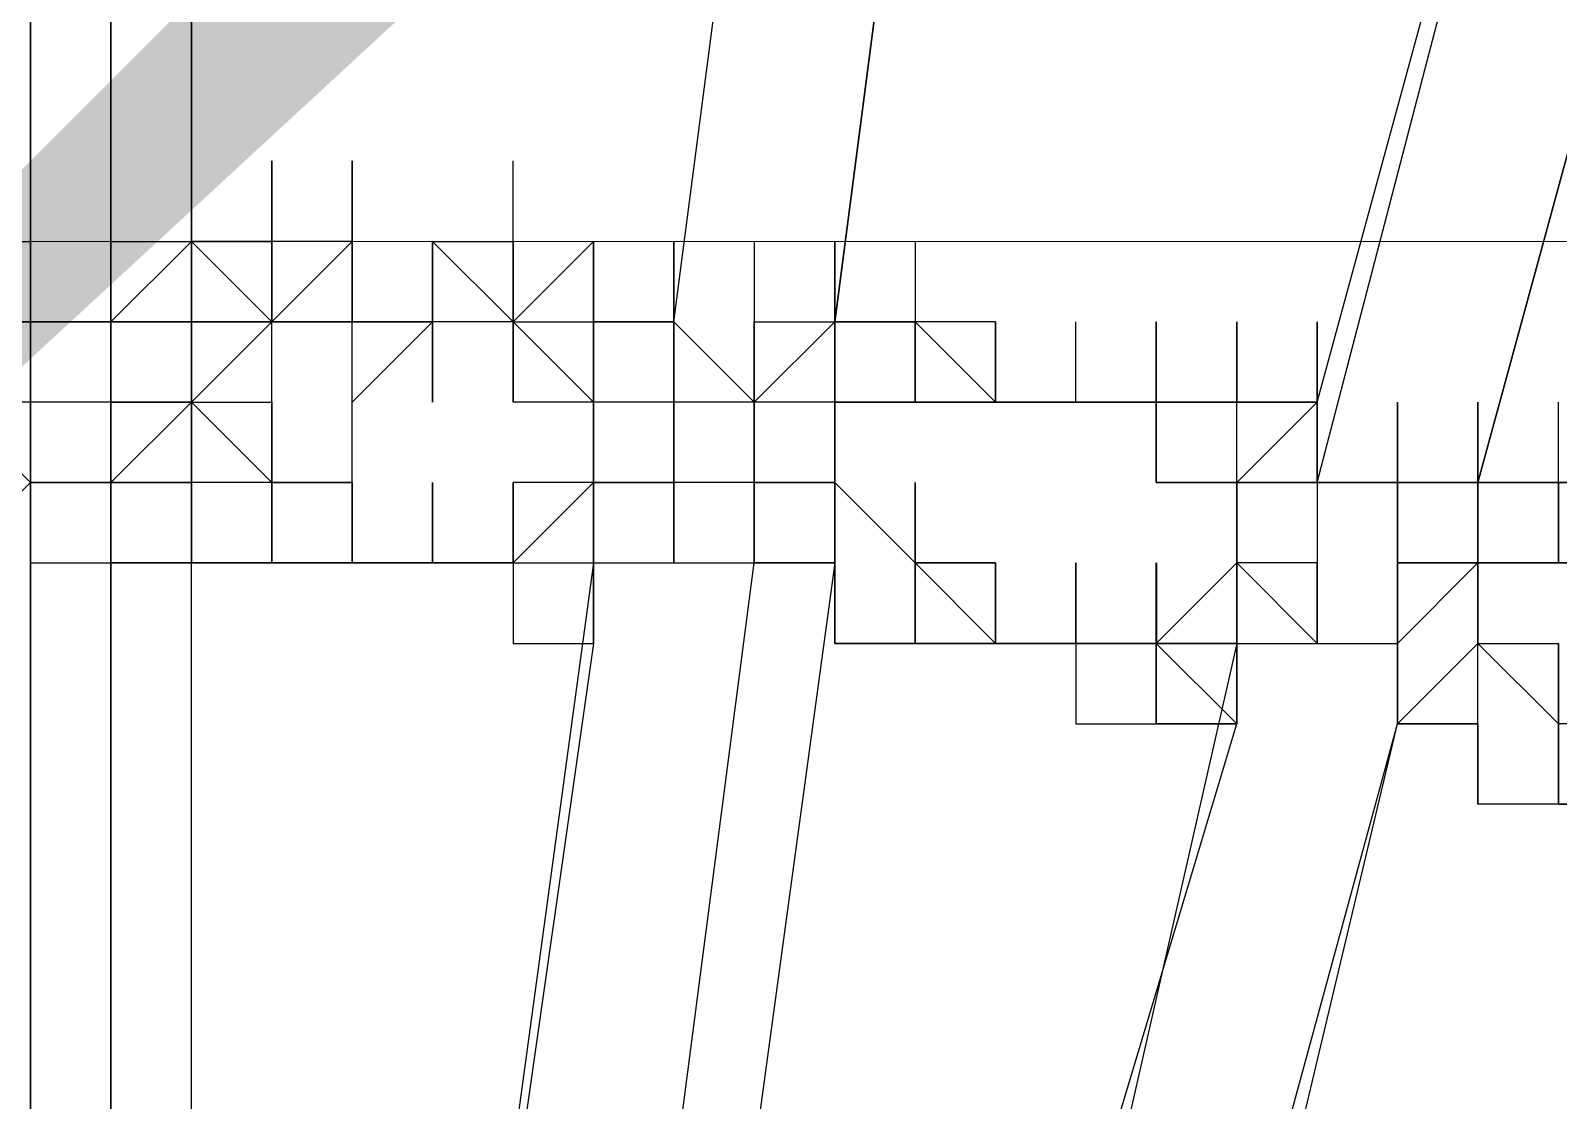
# Model space of a CAD drawing. Header units: inches. Extents: x 3324238 to 135265466, y -1036581 to 20094598.
# Drawn here: x 3353729.603 to 3353731.134, y -519021.454 to -519020.382 of the extents above; entities that cross this region are included whole.
import ezdxf

# ---------------------------------------------------------------- set-up
doc = ezdxf.new("R2010")
doc.units = ezdxf.units.IN
doc.header["$MEASUREMENT"] = 0
doc.layers.add('PDF_Geometry', color=7, linetype='Continuous')
doc.layers.add('PDF_Solid Fills', color=7, linetype='Continuous')

msp = doc.modelspace()

# ---------------------------------------------------------------- linework, layer by layer
at = {"layer": 'PDF_Geometry', "color": 32, "lineweight": 13, "true_color": 0xdd6e00}
msp.add_lwpolyline([(3353740.2386, -519026.0718, 1.00015), (3353717.3563, -519026.0718), (3353717.3563, -519077.0734)], format="xyb", dxfattribs=at)
at = {"layer": 'PDF_Geometry', "lineweight": 25}
for points in [[(3353730.2477, -519020.6735), (3353730.4894, -519018.8204), (3353730.4894, -519018.7398)], [(3353729.6837, -519018.8204), (3353729.6837, -519020.5929), (3353729.6837, -519020.6735), (3353729.6837, -519020.754), (3353729.6837, -519020.8346), (3353729.6837, -519020.754), (3353729.6837, -519020.6735), (3353729.6032, -519020.6735), (3353729.6032, -519020.5929), (3353729.6032, -519020.6735), (3353729.6032, -519020.5929), (3353729.6032, -519020.6735), (3353729.6032, -519020.5929), (3353729.6032, -519020.6735), (3353729.6032, -519020.5929), (3353729.6032, -519020.6735), (3353729.6032, -519020.5929), (3353729.6032, -519020.6735), (3353729.6032, -519020.754), (3353729.6032, -519020.8346), (3353729.6032, -519020.9152), (3353729.6032, -519020.8346), (3353729.6032, -519020.754), (3353729.6032, -519020.6735), (3353729.6032, -519020.5929), (3353729.6032, -519020.6735), (3353729.6032, -519020.5929), (3353729.6032, -519020.6735), (3353729.5226, -519020.6735)], [(3353729.6837, -519020.5123), (3353729.6837, -519020.5929), (3353729.6837, -519020.6735), (3353729.6837, -519020.5929), (3353729.6837, -519020.6735), (3353729.6837, -519020.5929), (3353729.6837, -519020.6735), (3353729.6837, -519020.5929), (3353729.6837, -519020.6735), (3353729.6837, -519020.5929), (3353729.6837, -519020.6735), (3353729.6837, -519020.5929), (3353729.6837, -519020.6735), (3353729.6837, -519020.754), (3353729.6837, -519020.6735), (3353729.6837, -519020.5929), (3353729.6837, -519020.6735), (3353729.6837, -519018.8204), (3353729.6837, -519020.6735), (3353729.6837, -519020.5929), (3353729.6837, -519020.6735), (3353729.6837, -519020.5929), (3353729.6837, -519020.6735), (3353729.6837, -519020.5929), (3353729.6837, -519020.6735), (3353729.6837, -519020.7541), (3353729.6837, -519020.6735), (3353729.6837, -519020.5929), (3353729.6837, -519020.6735), (3353729.6837, -519020.5929), (3353729.6837, -519020.6735), (3353729.6032, -519020.6735), (3353729.6032, -519020.754), (3353729.6032, -519020.6735), (3353729.6032, -519020.754), (3353729.6032, -519020.8346), (3353729.6032, -519020.9152), (3353729.6032, -519020.8346), (3353729.6032, -519020.754), (3353729.6032, -519020.6735), (3353729.6032, -519020.754), (3353729.6032, -519020.6735), (3353729.6032, -519020.754), (3353729.6032, -519020.6735), (3353729.6032, -519020.754), (3353729.6032, -519020.6735), (3353729.6032, -519020.754), (3353729.6032, -519020.6735), (3353729.6032, -519020.754), (3353729.6032, -519020.6735), (3353729.6032, -519018.8204), (3353729.6032, -519020.6735), (3353729.6032, -519020.5929), (3353729.6032, -519020.6735), (3353729.6032, -519020.5929), (3353729.6032, -519020.6735), (3353729.6032, -519020.5929), (3353729.6032, -519020.6735), (3353729.6032, -519020.5929), (3353729.6032, -519020.6735), (3353729.6032, -519018.8204)], [(3353729.6032, -519020.8346), (3353729.6032, -519020.754), (3353729.6032, -519020.8346), (3353729.6032, -519020.7541), (3353729.6032, -519020.8346), (3353729.6032, -519020.754), (3353729.6032, -519020.6735), (3353729.6837, -519020.6735), (3353729.7643, -519020.6735), (3353729.7643, -519020.754), (3353729.7643, -519020.6735), (3353729.6837, -519020.6735), (3353729.7643, -519020.5929), (3353729.7643, -519020.5123), (3353729.7643, -519020.5929), (3353729.7643, -519020.6735), (3353729.7643, -519020.754), (3353729.8449, -519020.8346), (3353729.8449, -519020.9152), (3353729.8449, -519020.8346), (3353729.9254, -519020.8346), (3353729.9254, -519020.9152), (3353729.9254, -519020.8346), (3353729.9254, -519020.9152), (3353729.9254, -519020.8346), (3353729.8449, -519020.8346), (3353729.7643, -519020.8346), (3353729.7643, -519020.754), (3353729.7643, -519020.6735), (3353729.7643, -519020.5929), (3353729.7643, -519018.8204)], [(3353729.6837, -519022.6878), (3353729.6837, -519020.9152), (3353729.6837, -519020.8346), (3353729.6837, -519020.754), (3353729.6837, -519020.8346), (3353729.6837, -519020.754), (3353729.7643, -519020.754), (3353729.6837, -519020.754), (3353729.6837, -519020.8346), (3353729.6837, -519020.754), (3353729.6837, -519020.8346), (3353729.7643, -519020.8346), (3353729.7643, -519020.9152), (3353729.7643, -519020.8346), (3353729.7643, -519020.754), (3353729.7643, -519020.6735), (3353729.7643, -519020.754), (3353729.7643, -519020.6735), (3353729.7643, -519020.754), (3353729.7643, -519020.8346), (3353729.7643, -519020.754), (3353729.8449, -519020.754), (3353729.8449, -519020.6735), (3353729.8449, -519020.5929), (3353729.8449, -519020.6735), (3353729.8449, -519020.5929), (3353729.8449, -519020.6735), (3353729.8449, -519020.5929), (3353729.8449, -519020.6735), (3353729.7643, -519020.6735), (3353729.7643, -519020.754), (3353729.7643, -519020.6735), (3353729.6837, -519020.6735), (3353729.6837, -519020.754), (3353729.6837, -519020.6735), (3353729.6837, -519020.5929), (3353729.6837, -519018.8204)], [(3353729.7643, -519018.8204), (3353729.7643, -519020.5929), (3353729.7643, -519020.6735), (3353729.7643, -519020.754), (3353729.7643, -519020.6735), (3353729.8449, -519020.6735), (3353729.9254, -519020.6735), (3353729.9254, -519020.5929), (3353729.9254, -519020.6735), (3353729.9254, -519020.5929), (3353729.9254, -519020.5123), (3353729.9254, -519020.5929), (3353729.9254, -519020.5124), (3353729.9254, -519020.5929), (3353729.8449, -519020.5929), (3353729.8449, -519020.6735), (3353729.8449, -519020.5929), (3353729.8449, -519020.6735), (3353729.8449, -519020.5929), (3353729.8449, -519020.6735), (3353729.8449, -519020.5929), (3353729.8449, -519020.6735), (3353729.8449, -519020.5929), (3353729.8449, -519020.5123), (3353729.8449, -519020.5929), (3353729.8449, -519020.6735), (3353729.9254, -519020.6735), (3353729.9254, -519020.5929), (3353729.9254, -519020.6735), (3353729.9254, -519020.5929), (3353729.8449, -519020.6735), (3353729.9254, -519020.6735), (3353729.9254, -519020.5929), (3353729.9254, -519020.6735), (3353729.9254, -519020.5929), (3353729.9254, -519020.6735), (3353729.9254, -519020.5929), (3353729.9254, -519020.6735), (3353729.9254, -519020.5929), (3353729.9254, -519020.6735), (3353730.006, -519020.6735), (3353730.006, -519020.5929), (3353730.0866, -519020.6735), (3353730.0866, -519020.5929), (3353730.0866, -519020.6735), (3353730.0866, -519020.5929), (3353730.0866, -519020.6735), (3353730.0866, -519020.5929), (3353730.0866, -519020.6735), (3353730.0866, -519020.5929), (3353730.0866, -519020.6735), (3353730.0866, -519020.5929), (3353730.0866, -519020.6735), (3353730.0866, -519020.5929), (3353730.0866, -519020.6735), (3353730.0866, -519020.5929)], [(3353730.4894, -519020.5929), (3353730.4894, -519020.6735), (3353730.4089, -519020.6735), (3353730.4894, -519020.6735), (3353730.4894, -519020.754), (3353730.4089, -519020.754), (3353730.4089, -519020.8346), (3353730.4089, -519020.754), (3353730.4089, -519020.6735), (3353730.6506, -519018.8204), (3353730.4089, -519020.6735), (3353730.4089, -519020.754), (3353730.4089, -519020.6735), (3353730.3283, -519020.754), (3353730.3283, -519020.6735), (3353730.3283, -519020.754), (3353730.2477, -519020.754), (3353730.2477, -519020.6735), (3353730.2477, -519020.5929), (3353730.2477, -519020.6735), (3353730.2477, -519020.5929), (3353730.2477, -519020.6735), (3353730.2477, -519020.5929), (3353730.2477, -519020.6735), (3353730.2477, -519020.754), (3353730.1671, -519020.754), (3353730.1671, -519020.8346), (3353730.1671, -519020.754), (3353730.1671, -519020.6735), (3353730.1671, -519020.5929), (3353730.1671, -519020.6735), (3353730.1671, -519020.5929), (3353730.0866, -519020.6735), (3353730.006, -519020.6735), (3353730.006, -519020.5929), (3353730.006, -519020.6735), (3353730.006, -519020.5929), (3353730.006, -519020.6735), (3353730.006, -519020.5929), (3353730.006, -519020.6735), (3353730.006, -519020.754), (3353730.006, -519020.6735), (3353729.9254, -519020.754), (3353729.9254, -519020.6735), (3353729.8449, -519020.6735), (3353729.8449, -519020.5929), (3353729.8449, -519020.6735), (3353729.8449, -519020.5929), (3353729.8449, -519020.6735), (3353729.8449, -519020.5929), (3353729.8449, -519020.6735), (3353729.9254, -519020.6735)], [(3353730.4089, -519020.8346), (3353730.4089, -519020.9152), (3353730.4089, -519020.9958), (3353730.4894, -519020.9958), (3353730.4894, -519020.9152), (3353730.4089, -519020.8346), (3353730.4089, -519020.9152), (3353730.4089, -519020.8346), (3353730.4089, -519020.9152), (3353730.4089, -519020.8346), (3353730.4089, -519020.9152), (3353730.4089, -519020.8346), (3353730.4089, -519020.754), (3353730.4089, -519020.6735), (3353730.4089, -519020.5929), (3353730.4089, -519020.6735), (3353730.4089, -519020.754), (3353730.4089, -519020.8346), (3353730.4089, -519020.754), (3353730.4089, -519020.8346), (3353730.4089, -519020.754), (3353730.4089, -519020.8346), (3353730.4089, -519020.754), (3353730.3283, -519020.754), (3353730.2477, -519020.754), (3353730.2477, -519020.8346), (3353730.2477, -519020.754), (3353730.2477, -519020.8346), (3353730.2477, -519020.754), (3353730.2477, -519020.6735), (3353730.4894, -519018.8204)], [(3353731.4563, -519018.9009), (3353731.4563, -519018.9815), (3353731.5369, -519018.9815), (3353731.5369, -519019.0621), (3353731.5369, -519018.9815), (3353731.5369, -519019.0621), (3353731.0534, -519020.8346), (3353731.0534, -519020.9152), (3353731.0534, -519020.9958), (3353731.0534, -519020.9152)], [(3353730.4894, -519022.8489), (3353730.9729, -519021.0763), (3353731.0534, -519021.0763), (3353730.9729, -519021.0763), (3353730.9729, -519020.9958), (3353730.9729, -519020.9152), (3353730.9729, -519020.8346), (3353730.9729, -519020.9152), (3353730.9729, -519020.9958), (3353730.9729, -519020.9152), (3353730.9729, -519020.8346), (3353730.9729, -519020.754), (3353730.9729, -519020.8346), (3353730.8923, -519020.8346), (3353730.8923, -519020.754), (3353730.8923, -519020.6735), (3353730.8923, -519020.754), (3353730.8117, -519020.8346), (3353730.8117, -519020.9152), (3353730.8117, -519020.8346), (3353730.8117, -519020.754), (3353730.7311, -519020.754), (3353730.8117, -519020.754), (3353730.8117, -519020.6735), (3353730.8117, -519020.754), (3353730.8923, -519020.754), (3353731.3757, -519018.9815)], [(3353731.0534, -519020.9958), (3353731.0534, -519020.9152), (3353730.9729, -519020.9152), (3353730.9729, -519020.8346), (3353730.9729, -519020.9152), (3353730.9729, -519020.8346), (3353730.8923, -519020.8346), (3353731.3757, -519018.9815), (3353731.4563, -519018.9815)], [(3353731.0534, -519020.8346), (3353731.5369, -519019.0621)], [(3353729.8449, -519020.8346), (3353729.8449, -519020.9152), (3353729.7643, -519020.9152), (3353729.7643, -519020.8346), (3353729.7643, -519020.9152), (3353729.7643, -519020.8346), (3353729.7643, -519020.754), (3353729.7643, -519020.6735), (3353729.7643, -519020.5929), (3353729.7643, -519020.5123), (3353729.7643, -519020.5929), (3353729.7643, -519020.5123), (3353729.7643, -519020.5929), (3353729.6837, -519020.6735), (3353729.6837, -519020.754), (3353729.6837, -519020.8346), (3353729.6837, -519020.754)], [(3353730.006, -519020.754), (3353730.006, -519020.6735), (3353729.9254, -519020.6735), (3353729.9254, -519020.5929), (3353729.9254, -519020.6735), (3353729.9254, -519020.5929), (3353729.9254, -519020.6735), (3353729.9254, -519020.5929), (3353729.9254, -519020.6735), (3353729.8449, -519020.6735), (3353729.8449, -519020.5929), (3353729.8449, -519020.5123), (3353729.8449, -519020.5929), (3353729.7643, -519020.5929), (3353729.8449, -519020.5929), (3353729.8449, -519020.6735), (3353729.7643, -519020.6735)], [(3353729.7643, -519020.754), (3353729.7643, -519020.6735), (3353729.7643, -519020.5929), (3353729.7643, -519020.5123)], [(3353729.8449, -519020.754), (3353729.8449, -519020.8346), (3353729.8449, -519020.9152), (3353729.8449, -519020.8346), (3353729.8449, -519020.754), (3353729.8449, -519020.8346), (3353729.8449, -519020.754), (3353729.8449, -519020.6735), (3353729.7643, -519020.754), (3353729.7643, -519020.6735), (3353729.7643, -519020.5929), (3353729.7643, -519020.5123), (3353729.7643, -519020.5929), (3353729.8449, -519020.6735), (3353729.8449, -519020.5929), (3353729.8449, -519020.6735), (3353729.8449, -519020.5929)], [(3353729.7643, -519020.5929), (3353729.7643, -519020.6735), (3353729.7643, -519020.5929), (3353729.7643, -519020.5123)], [(3353729.7643, -519020.5929), (3353729.7643, -519020.5124)], [(3353729.8449, -519020.5123), (3353729.8449, -519020.5929), (3353729.8449, -519020.5123), (3353729.8449, -519020.5929), (3353729.8449, -519020.6735), (3353729.8449, -519020.5929), (3353729.8449, -519020.6735), (3353729.8449, -519020.5929), (3353729.8449, -519020.5123), (3353729.8449, -519020.5929), (3353729.8449, -519020.6735), (3353729.8449, -519020.5929), (3353729.8449, -519020.6735), (3353729.8449, -519020.5929), (3353729.8449, -519020.6735), (3353729.8449, -519020.5929), (3353729.8449, -519020.6735), (3353729.8449, -519020.5929), (3353729.8449, -519020.6735), (3353729.8449, -519020.5929), (3353729.8449, -519020.6735), (3353729.9254, -519020.6735), (3353730.006, -519020.6735), (3353730.006, -519020.5929), (3353730.006, -519020.6735), (3353730.006, -519020.5929), (3353730.0866, -519020.5929), (3353730.0866, -519020.5123)], [(3353729.7643, -519022.6878), (3353729.7643, -519020.9152), (3353729.7643, -519020.8346), (3353729.7643, -519020.754), (3353729.7643, -519020.6735), (3353729.7643, -519020.754), (3353729.7643, -519020.6735), (3353729.7643, -519020.754), (3353729.7643, -519020.6735), (3353729.7643, -519020.5929), (3353729.7643, -519020.6735), (3353729.7643, -519020.754), (3353729.7643, -519020.8346), (3353729.6837, -519020.8346), (3353729.6837, -519020.754), (3353729.6837, -519020.6735), (3353729.6837, -519020.5929), (3353729.6837, -519020.6735), (3353729.6837, -519020.5929), (3353729.6837, -519020.6735), (3353729.6837, -519020.5929), (3353729.6837, -519020.6735), (3353729.6837, -519020.754), (3353729.6032, -519020.754), (3353729.6032, -519020.8346), (3353729.6032, -519020.754), (3353729.6032, -519020.8346), (3353729.6032, -519020.9152), (3353729.6032, -519020.8346), (3353729.5226, -519020.754)], [(3353729.6032, -519020.9152), (3353729.6032, -519022.6878), (3353729.6032, -519020.9152), (3353729.6032, -519020.8346), (3353729.5226, -519020.9152), (3353729.5226, -519020.8346), (3353729.5226, -519020.754), (3353729.5226, -519020.6735), (3353729.5226, -519020.5929), (3353729.5226, -519020.6735), (3353729.5226, -519020.5929)], [(3353729.6837, -519020.6735), (3353729.6032, -519020.6735), (3353729.5226, -519020.6735), (3353729.5226, -519020.5929), (3353729.6032, -519020.5929)], [(3353729.7643, -519022.6878), (3353729.7643, -519020.9152), (3353729.7643, -519020.8346), (3353729.7643, -519020.9152), (3353729.7643, -519020.8346), (3353729.7643, -519020.754), (3353729.7643, -519020.6735), (3353729.7643, -519020.754), (3353729.7643, -519020.6735), (3353729.7643, -519020.754), (3353729.6837, -519020.754), (3353729.6837, -519020.8346), (3353729.6837, -519020.754), (3353729.6837, -519020.6735), (3353729.6837, -519020.5929), (3353729.7643, -519020.5929), (3353729.7643, -519020.6735), (3353729.7643, -519020.754), (3353729.6837, -519020.8346), (3353729.6032, -519020.8346), (3353729.6837, -519020.8346), (3353729.6837, -519020.754), (3353729.6837, -519020.8346), (3353729.6837, -519020.754), (3353729.6837, -519020.8346), (3353729.6837, -519020.7541)], [(3353729.6032, -519020.6735), (3353729.6032, -519020.5929)], [(3353729.6032, -519020.6735), (3353729.6032, -519020.5929)], [(3353729.6032, -519020.754), (3353729.6032, -519020.6735), (3353729.6032, -519020.5929), (3353729.6032, -519020.6735), (3353729.6837, -519020.6735), (3353729.6837, -519020.754), (3353729.6837, -519020.8346), (3353729.6837, -519020.9152), (3353729.6837, -519020.8346), (3353729.6837, -519020.754), (3353729.7643, -519020.754), (3353729.7643, -519020.8346), (3353729.7643, -519020.754), (3353729.7643, -519020.6735), (3353729.6837, -519020.6735), (3353729.6032, -519020.6735), (3353729.6032, -519020.5929), (3353729.6032, -519020.6735), (3353729.6032, -519020.754), (3353729.6032, -519020.8346), (3353729.6032, -519020.754), (3353729.6032, -519020.6735), (3353729.6032, -519020.5929)], [(3353729.6032, -519020.6735), (3353729.6032, -519020.5929)], [(3353729.6032, -519020.754), (3353729.6032, -519020.8346), (3353729.6032, -519020.754), (3353729.6032, -519020.6735), (3353729.6032, -519020.754), (3353729.6032, -519020.6735), (3353729.6032, -519020.5929), (3353729.6032, -519020.6735), (3353729.6032, -519020.7541), (3353729.6032, -519020.8346), (3353729.6032, -519020.7541)], [(3353729.6032, -519020.6735), (3353729.6032, -519020.5929)], [(3353729.6032, -519020.8346), (3353729.6032, -519020.7541), (3353729.6032, -519020.6735), (3353729.6032, -519020.5929)], [(3353729.6032, -519020.6735), (3353729.6032, -519020.5929)], [(3353729.6837, -519020.6735), (3353729.6837, -519020.5929)], [(3353729.6837, -519020.6735), (3353729.6837, -519020.5929)], [(3353729.6837, -519020.7541), (3353729.6837, -519020.6735), (3353729.6837, -519020.5929), (3353729.6837, -519020.6735)], [(3353729.6837, -519020.6735), (3353729.6837, -519020.754), (3353729.6837, -519020.6735), (3353729.6837, -519020.5929)], [(3353729.6837, -519020.8346), (3353729.6837, -519020.7541), (3353729.6837, -519020.6735), (3353729.6837, -519020.5929)], [(3353729.6837, -519020.8346), (3353729.6837, -519020.7541), (3353729.6837, -519020.6735), (3353729.6837, -519020.5929)], [(3353729.7643, -519020.6735), (3353729.7643, -519020.5929)], [(3353729.7643, -519020.6735), (3353729.7643, -519020.5929), (3353729.7643, -519020.6735), (3353729.7643, -519020.5929), (3353729.7643, -519020.6735), (3353729.7643, -519020.5929), (3353729.8449, -519020.5929)], [(3353729.8449, -519020.6735), (3353729.8449, -519020.5929)], [(3353729.8449, -519020.6735), (3353729.8449, -519020.5929)], [(3353729.8449, -519020.6735), (3353729.8449, -519020.5929)], [(3353729.8449, -519020.6735), (3353729.8449, -519020.5929)], [(3353729.8449, -519020.6735), (3353729.8449, -519020.5929)], [(3353729.8449, -519020.6735), (3353729.8449, -519020.5929)], [(3353730.1671, -519020.5929), (3353730.1671, -519020.6735), (3353730.1671, -519020.754), (3353730.1671, -519020.8346), (3353730.1671, -519020.9152), (3353729.9254, -519022.6878), (3353729.9254, -519022.6072), (3353729.9254, -519022.6878), (3353729.9254, -519022.6072), (3353729.9254, -519022.6878), (3353729.9254, -519022.7683), (3353729.9254, -519022.6878), (3353729.9254, -519022.7683), (3353729.9254, -519022.8489), (3353730.006, -519022.8489), (3353730.006, -519022.7683)], [(3353729.9254, -519020.5929), (3353729.9254, -519020.6735)], [(3353730.1671, -519020.7541), (3353730.1671, -519020.8346), (3353730.1671, -519020.754), (3353730.1671, -519020.8346), (3353730.1671, -519020.9152), (3353730.1671, -519020.8346), (3353730.1671, -519020.754), (3353730.0866, -519020.6735), (3353730.0866, -519020.754), (3353730.0866, -519020.6735), (3353730.0866, -519020.754), (3353730.0866, -519020.6735), (3353730.0866, -519020.5929), (3353730.0866, -519020.6735), (3353730.1671, -519020.754), (3353730.1671, -519020.6735), (3353730.2477, -519020.6735), (3353730.2477, -519020.5929)], [(3353730.3283, -519020.9152), (3353730.3283, -519020.8346), (3353730.3283, -519020.9152), (3353730.3283, -519020.8346), (3353730.3283, -519020.9152), (3353730.3283, -519020.8346), (3353730.3283, -519020.754), (3353730.3283, -519020.6735), (3353730.3283, -519020.754), (3353730.2477, -519020.754), (3353730.2477, -519020.8346), (3353730.2477, -519020.754), (3353730.2477, -519020.8346), (3353730.1671, -519020.8346), (3353730.2477, -519020.8346), (3353730.1671, -519020.8346), (3353730.2477, -519020.8346), (3353730.2477, -519020.754), (3353730.2477, -519020.8346), (3353730.1671, -519020.8346), (3353730.0866, -519020.8346), (3353730.0866, -519020.9152), (3353730.0866, -519020.9958), (3353730.1671, -519020.9958), (3353730.1671, -519020.9152), (3353730.1671, -519020.8346), (3353730.1671, -519020.754), (3353730.1671, -519020.8346), (3353730.1671, -519020.754), (3353730.1671, -519020.6735), (3353730.2477, -519020.6735), (3353730.2477, -519020.5929), (3353730.2477, -519020.6735)], [(3353730.0866, -519020.6735), (3353730.0866, -519020.5929)], [(3353730.0866, -519020.6735), (3353730.0866, -519020.5929)], [(3353730.1671, -519020.6735), (3353730.1671, -519020.5929)], [(3353730.1671, -519020.5929), (3353730.1671, -519020.6735), (3353730.1671, -519020.5929)], [(3353730.3283, -519020.5929), (3353730.3283, -519020.6735), (3353730.3283, -519020.754), (3353730.2477, -519020.754), (3353730.2477, -519020.6735), (3353730.1671, -519020.6735), (3353730.2477, -519020.6735), (3353730.3283, -519020.754), (3353730.3283, -519020.8346), (3353730.4089, -519020.8346), (3353730.4089, -519020.754), (3353730.4089, -519020.8346), (3353730.3283, -519020.8346), (3353730.3283, -519020.9152), (3353730.3283, -519020.8346), (3353730.3283, -519020.754), (3353730.3283, -519020.6735), (3353730.3283, -519020.754), (3353730.3283, -519020.6735), (3353730.4089, -519020.6735), (3353730.4089, -519020.754), (3353730.4089, -519020.6735), (3353730.4089, -519020.754), (3353730.4089, -519020.6735), (3353730.4089, -519020.754), (3353730.4894, -519020.754), (3353730.4894, -519020.6735)], [(3353730.2477, -519020.6735), (3353730.2477, -519020.5929)], [(3353730.2477, -519020.7541), (3353730.2477, -519020.6735), (3353730.2477, -519020.5929)], [(3353730.2477, -519020.6735), (3353730.2477, -519020.5929)], [(3353730.4089, -519020.6735), (3353730.4089, -519020.5929)], [(3353730.4089, -519020.6735), (3353730.4089, -519020.5929)], [(3353730.4089, -519020.6735), (3353730.4089, -519020.5929)], [(3353730.4089, -519020.6735), (3353730.4089, -519020.5929)], [(3353730.4089, -519020.6735), (3353730.4089, -519020.5929)], [(3353730.4089, -519020.6735), (3353730.4089, -519020.5929)], [(3353729.5226, -519020.754), (3353729.6032, -519020.8346), (3353729.6032, -519020.7541), (3353729.6032, -519020.6735), (3353729.6032, -519020.7541)], [(3353729.6032, -519020.7541), (3353729.6032, -519020.6735)], [(3353729.6032, -519020.7541), (3353729.6032, -519020.6735)], [(3353729.6837, -519020.8346), (3353729.6837, -519020.7541), (3353729.6837, -519020.6735)], [(3353729.6837, -519020.8346), (3353729.6837, -519020.7541), (3353729.6837, -519020.6735)], [(3353729.6837, -519020.8346), (3353729.6837, -519020.754), (3353729.6837, -519020.6735)], [(3353729.7643, -519020.7541), (3353729.7643, -519020.6735)], [(3353729.7643, -519020.7541), (3353729.7643, -519020.6735)], [(3353729.7643, -519020.754), (3353729.7643, -519020.6735)], [(3353729.8449, -519020.6735), (3353729.9254, -519020.6735), (3353729.8449, -519020.6735)], [(3353729.9254, -519020.6735), (3353729.8449, -519020.6735), (3353729.9254, -519020.6735)], [(3353730.2477, -519020.6735), (3353730.2477, -519020.754), (3353730.2477, -519020.6735), (3353730.1671, -519020.6735), (3353730.1671, -519020.754), (3353730.1671, -519020.8346), (3353730.1671, -519020.9152), (3353730.1671, -519020.8346), (3353730.0866, -519020.9152), (3353730.1671, -519020.9152), (3353730.1671, -519020.9958), (3353729.9254, -519022.6878)], [(3353730.006, -519020.6735), (3353729.9254, -519020.6735)], [(3353730.006, -519020.6735), (3353729.9254, -519020.6735)], [(3353730.3283, -519020.6735), (3353730.3283, -519020.754), (3353730.3283, -519020.6735), (3353730.3283, -519020.754), (3353730.3283, -519020.8346), (3353730.2477, -519020.8346), (3353730.1671, -519020.8346), (3353730.1671, -519020.754), (3353730.1671, -519020.6735), (3353730.1671, -519020.754), (3353730.1671, -519020.8346), (3353730.0866, -519020.9152), (3353730.0866, -519020.8346), (3353730.0866, -519020.9152), (3353730.0866, -519020.8346), (3353730.0866, -519020.9152), (3353730.006, -519020.9152), (3353730.0866, -519020.9152), (3353730.0866, -519020.9958)], [(3353730.006, -519020.754), (3353730.006, -519020.6735), (3353730.006, -519020.754)], [(3353730.0866, -519022.6878), (3353730.0866, -519022.7683), (3353730.0866, -519022.8489), (3353730.0866, -519022.7683), (3353730.0866, -519022.8489), (3353730.0866, -519022.7683), (3353730.0866, -519022.6878), (3353730.0866, -519022.7683), (3353730.3283, -519020.9152), (3353730.3283, -519020.8346), (3353730.3283, -519020.9152), (3353730.3283, -519020.8346), (3353730.3283, -519020.9152), (3353730.4089, -519020.9152), (3353730.4089, -519020.9958), (3353730.4089, -519020.9152), (3353730.3283, -519020.9152), (3353730.3283, -519020.8346), (3353730.3283, -519020.754), (3353730.3283, -519020.6735), (3353730.3283, -519020.754), (3353730.3283, -519020.6735), (3353730.3283, -519020.754)], [(3353730.0866, -519020.6735), (3353730.1672, -519020.6735)], [(3353730.1671, -519020.7541), (3353730.1671, -519020.6735)], [(3353730.2477, -519020.754), (3353730.2477, -519020.6735)], [(3353730.2477, -519020.754), (3353730.2477, -519020.6735)], [(3353730.2477, -519020.6735), (3353730.2477, -519020.754), (3353730.2477, -519020.6735)], [(3353730.3283, -519020.754), (3353730.3283, -519020.6735)], [(3353730.3283, -519020.7541), (3353730.3283, -519020.6735)], [(3353730.4089, -519020.9958), (3353730.4089, -519020.9152), (3353730.4089, -519020.8346), (3353730.4089, -519020.754), (3353730.4089, -519020.8346), (3353730.4089, -519020.9152), (3353730.4089, -519020.8346), (3353730.4089, -519020.754), (3353730.4089, -519020.8346), (3353730.4089, -519020.754), (3353730.4089, -519020.6735), (3353730.4089, -519020.754), (3353730.4894, -519020.754), (3353730.4894, -519020.6735), (3353730.4089, -519020.6735), (3353730.4089, -519020.754), (3353730.4894, -519020.754), (3353730.57, -519020.754), (3353730.57, -519020.6735), (3353730.57, -519020.754), (3353730.57, -519020.6735), (3353730.57, -519020.754), (3353730.4894, -519020.754), (3353730.57, -519020.754), (3353730.57, -519020.6735), (3353730.4894, -519020.6735), (3353730.4894, -519020.754), (3353730.4894, -519020.6735), (3353730.57, -519020.754), (3353730.6506, -519020.754), (3353730.7311, -519020.754), (3353730.8117, -519020.754)], [(3353730.4894, -519020.7541), (3353730.4894, -519020.6735)], [(3353730.4894, -519020.7541), (3353730.4894, -519020.6735)], [(3353730.8923, -519020.6735), (3353730.8923, -519020.754), (3353730.8923, -519020.8346), (3353730.8923, -519020.754), (3353730.8117, -519020.754), (3353730.7311, -519020.754), (3353730.7311, -519020.6735), (3353730.7311, -519020.754), (3353730.7311, -519020.8346), (3353730.7311, -519020.754), (3353730.7311, -519020.8346), (3353730.7311, -519020.754), (3353730.7311, -519020.6735), (3353730.7311, -519020.754), (3353730.7311, -519020.6735), (3353730.7311, -519020.754), (3353730.8117, -519020.754), (3353730.7311, -519020.754), (3353730.6506, -519020.754), (3353730.57, -519020.754)], [(3353730.57, -519020.7541), (3353730.57, -519020.6735)], [(3353730.57, -519020.7541), (3353730.57, -519020.6735)], [(3353730.6506, -519020.754), (3353730.6506, -519020.6735)], [(3353730.6506, -519020.754), (3353730.6506, -519020.6735)], [(3353730.6506, -519020.754), (3353730.6506, -519020.6735)], [(3353730.6506, -519020.754), (3353730.6506, -519020.6735)], [(3353730.6506, -519020.754), (3353730.6506, -519020.6735)], [(3353730.6506, -519020.754), (3353730.6506, -519020.6735)], [(3353730.7311, -519020.754), (3353730.7311, -519020.6735)], [(3353730.7311, -519020.754), (3353730.7311, -519020.6735)], [(3353730.7312, -519020.754), (3353730.7312, -519020.6735)], [(3353730.7312, -519020.7541), (3353730.7312, -519020.6735)], [(3353730.9729, -519020.7541), (3353730.9729, -519020.8346), (3353730.9729, -519020.754), (3353730.9729, -519020.8346), (3353730.9729, -519020.754), (3353730.9729, -519020.8346), (3353730.8923, -519020.8346), (3353730.8923, -519020.754), (3353730.8923, -519020.6735), (3353730.8923, -519020.754), (3353730.8923, -519020.8346), (3353730.8923, -519020.754), (3353730.8923, -519020.8346), (3353730.8923, -519020.754), (3353730.8923, -519020.8346), (3353730.8923, -519020.754), (3353730.8923, -519020.8346), (3353730.8117, -519020.8346), (3353730.8117, -519020.754), (3353730.8923, -519020.754)], [(3353730.8117, -519020.754), (3353730.8117, -519020.6735)], [(3353729.6032, -519020.8346), (3353729.6032, -519020.754)], [(3353729.6032, -519020.8346), (3353729.6032, -519020.7541)], [(3353729.6032, -519020.8346), (3353729.6032, -519020.7541)], [(3353729.6837, -519020.8346), (3353729.6837, -519020.754)], [(3353730.006, -519020.8346), (3353730.006, -519020.9152), (3353729.9254, -519020.9152), (3353729.9254, -519020.8346), (3353729.9254, -519020.9152), (3353729.9254, -519020.8346), (3353729.9254, -519020.9152), (3353729.9254, -519020.8346), (3353729.9254, -519020.9152), (3353729.9254, -519020.8346), (3353729.9254, -519020.9152), (3353729.9254, -519020.8346), (3353729.9254, -519020.9152), (3353729.8449, -519020.9152), (3353729.7643, -519020.9152), (3353729.7643, -519020.8346), (3353729.7643, -519020.9152), (3353729.7643, -519020.8346), (3353729.7643, -519020.9152), (3353729.7643, -519020.8346), (3353729.7643, -519020.9152), (3353729.8449, -519020.9152), (3353729.8449, -519020.8346), (3353729.8449, -519020.9152), (3353729.8449, -519020.8346), (3353729.8449, -519020.9152), (3353729.8449, -519020.8346), (3353729.8449, -519020.754), (3353729.8449, -519020.8346), (3353729.8449, -519020.9152), (3353729.8449, -519020.8346), (3353729.8449, -519020.9152), (3353729.7643, -519020.9152), (3353729.7643, -519020.8346), (3353729.7643, -519020.9152), (3353729.6837, -519020.9152), (3353729.6837, -519022.6878)], [(3353729.6837, -519020.8346), (3353729.6837, -519020.754)], [(3353729.7643, -519020.754), (3353729.6837, -519020.754), (3353729.7643, -519020.754)], [(3353729.6837, -519020.8346), (3353729.6837, -519020.754)], [(3353729.6837, -519020.8346), (3353729.6837, -519020.754)], [(3353729.6837, -519020.8346), (3353729.6837, -519020.754)], [(3353729.6837, -519020.754), (3353729.7643, -519020.754), (3353729.6837, -519020.754)], [(3353729.6837, -519020.8346), (3353729.6837, -519020.754)], [(3353729.6837, -519020.8346), (3353729.6837, -519020.754)], [(3353729.6837, -519020.754), (3353729.6837, -519020.8346), (3353729.6837, -519020.754)], [(3353729.6837, -519020.8346), (3353729.6837, -519020.754)], [(3353729.6837, -519020.8346), (3353729.6837, -519020.754)], [(3353729.6837, -519020.8346), (3353729.6837, -519020.754)], [(3353729.6837, -519020.7541), (3353729.7643, -519020.7541)], [(3353729.6837, -519020.8346), (3353729.6837, -519020.7541)], [(3353729.7643, -519020.8346), (3353729.7643, -519020.754)], [(3353729.8449, -519020.8346), (3353729.8449, -519020.754)], [(3353729.8449, -519020.9152), (3353729.8449, -519020.8346), (3353729.8449, -519020.7541)], [(3353729.9254, -519020.8346), (3353729.9254, -519020.754)], [(3353729.9254, -519020.9152), (3353729.9254, -519020.8346), (3353729.9254, -519020.7541)], [(3353730.1671, -519020.754), (3353730.1671, -519020.8346), (3353730.1671, -519020.754), (3353730.1671, -519020.8346), (3353730.1671, -519020.754), (3353730.0866, -519020.754)], [(3353730.1672, -519020.9152), (3353730.2477, -519020.9152), (3353730.3283, -519020.9152), (3353730.4089, -519020.9152), (3353730.4089, -519020.8346), (3353730.4089, -519020.9152), (3353730.4089, -519020.8346), (3353730.4089, -519020.7541), (3353730.4089, -519020.8346), (3353730.4089, -519020.754), (3353730.4089, -519020.8346), (3353730.4089, -519020.754), (3353730.4089, -519020.8346), (3353730.4089, -519020.9152), (3353730.4089, -519020.8346), (3353730.4089, -519020.9152), (3353730.1671, -519022.6878), (3353730.1671, -519022.7683), (3353730.1671, -519022.6878), (3353730.2477, -519022.6878), (3353730.2477, -519022.6072), (3353730.2477, -519022.6878), (3353730.3283, -519022.6878), (3353730.3283, -519022.6072)], [(3353730.1671, -519020.8346), (3353730.1671, -519020.754)], [(3353730.1671, -519020.8346), (3353730.1671, -519020.9152), (3353730.1671, -519020.8346), (3353730.1671, -519020.754)], [(3353730.1672, -519020.9152), (3353730.1672, -519020.8346), (3353730.1672, -519020.7541)], [(3353730.1672, -519020.8346), (3353730.1672, -519020.7541)], [(3353730.2477, -519020.8346), (3353730.2477, -519020.754)], [(3353730.2477, -519020.8346), (3353730.2477, -519020.7541)], [(3353730.4089, -519020.9152), (3353730.4089, -519020.8346), (3353730.4089, -519020.754)], [(3353730.4089, -519020.8346), (3353730.4089, -519020.7541)], [(3353730.4089, -519020.9152), (3353730.4089, -519020.8346), (3353730.4089, -519020.7541), (3353730.4089, -519020.8346)], [(3353730.4089, -519020.8346), (3353730.4089, -519020.7541)], [(3353730.7311, -519020.754), (3353730.7311, -519020.8346), (3353730.7311, -519020.754), (3353730.6506, -519020.754)], [(3353730.6506, -519020.754), (3353730.7311, -519020.754)], [(3353730.6506, -519020.754), (3353730.7311, -519020.754)], [(3353730.6506, -519020.754), (3353730.7311, -519020.754)], [(3353730.7311, -519021.0763), (3353730.7311, -519020.9958), (3353730.8117, -519020.9152), (3353730.8117, -519020.9958), (3353730.8117, -519020.9152), (3353730.8117, -519020.8346), (3353730.8117, -519020.9152), (3353730.8923, -519020.9958), (3353730.8923, -519020.9152), (3353730.8923, -519020.9958), (3353730.9729, -519020.9958), (3353730.9729, -519021.0763), (3353730.9729, -519020.9958), (3353730.9729, -519021.0763), (3353731.0534, -519021.0763), (3353731.0534, -519020.9958), (3353731.0534, -519020.9152), (3353731.0534, -519020.8346), (3353731.0534, -519020.9152), (3353731.0534, -519020.9958), (3353731.0534, -519020.9152), (3353731.0534, -519020.8346), (3353731.0534, -519020.7541), (3353731.0534, -519020.8346), (3353731.0534, -519020.9152), (3353731.0534, -519020.8346), (3353731.0534, -519020.9152), (3353731.134, -519020.9152), (3353731.134, -519020.8346), (3353731.134, -519020.754)], [(3353730.8923, -519020.8346), (3353730.8923, -519020.754)], [(3353730.8923, -519020.8346), (3353730.8923, -519020.754)], [(3353730.8923, -519020.7541), (3353730.8923, -519020.8346)], [(3353730.8923, -519020.8346), (3353730.8923, -519020.7541)], [(3353730.8923, -519020.8346), (3353730.8923, -519020.7541)], [(3353731.134, -519020.9152), (3353731.134, -519020.8346), (3353731.0534, -519020.8346), (3353731.0534, -519020.754), (3353731.0534, -519020.8346), (3353731.0534, -519020.754), (3353731.0534, -519020.8346), (3353731.0534, -519020.754), (3353731.0534, -519020.8346), (3353730.9729, -519020.8346), (3353730.9729, -519020.754), (3353730.9729, -519020.8346), (3353730.9729, -519020.754), (3353730.9729, -519020.8346), (3353730.9729, -519020.9152), (3353730.9729, -519020.8346), (3353730.9729, -519020.9152), (3353731.0534, -519020.9152), (3353731.0534, -519020.8346), (3353731.0534, -519020.754)], [(3353730.9729, -519020.754), (3353730.9729, -519020.8346), (3353730.9729, -519020.9152)], [(3353730.9729, -519020.8346), (3353730.9729, -519020.7541)], [(3353730.9729, -519020.8346), (3353730.9729, -519020.7541)], [(3353730.9729, -519020.8346), (3353730.9729, -519020.7541)], [(3353731.0534, -519020.8346), (3353731.0534, -519020.754)], [(3353731.0534, -519020.8346), (3353731.0534, -519020.754)], [(3353731.0534, -519020.9152), (3353731.0534, -519020.8346), (3353731.0534, -519020.7541)], [(3353731.0534, -519020.8346), (3353731.0534, -519020.7541)], [(3353729.6032, -519020.8346), (3353729.6032, -519020.9152), (3353729.6837, -519020.9152), (3353729.6837, -519022.6878), (3353729.6837, -519022.6072), (3353729.6837, -519022.6878), (3353729.6837, -519022.7683), (3353729.6837, -519022.6878), (3353729.6837, -519022.7683), (3353729.6837, -519022.8489), (3353729.6837, -519022.9295), (3353729.6837, -519022.8489)], [(3353729.6837, -519020.8346), (3353729.6032, -519020.8346)], [(3353729.6837, -519020.9152), (3353729.6837, -519020.8346), (3353729.6837, -519020.9152)], [(3353729.6837, -519020.9152), (3353729.6837, -519020.8346)], [(3353729.6837, -519020.8346), (3353729.6837, -519020.9152)], [(3353729.6837, -519020.9152), (3353729.6837, -519020.8346)], [(3353729.7643, -519020.8346), (3353729.6837, -519020.8346)], [(3353729.6837, -519020.9152), (3353729.6837, -519020.8346)], [(3353729.7643, -519020.9152), (3353729.7643, -519020.8346)], [(3353729.7643, -519020.9152), (3353729.7643, -519020.8346)], [(3353729.7643, -519020.9152), (3353729.7643, -519020.8346)], [(3353729.7643, -519020.9152), (3353729.7643, -519020.8346)], [(3353729.7643, -519020.9152), (3353729.7643, -519020.8346)], [(3353729.7643, -519020.9152), (3353729.7643, -519020.8346)], [(3353729.7643, -519020.9152), (3353729.7643, -519020.8346)], [(3353730.0866, -519020.9152), (3353730.0866, -519020.8346), (3353730.0866, -519020.9152), (3353730.0866, -519020.8346), (3353730.0866, -519020.9152), (3353730.006, -519020.9152), (3353730.0866, -519020.9152), (3353730.006, -519020.9152), (3353729.9254, -519020.9152), (3353730.006, -519020.9152), (3353729.9254, -519020.9152), (3353729.8449, -519020.9152), (3353729.9254, -519020.9152), (3353729.9254, -519020.8346)], [(3353729.8449, -519020.9152), (3353729.8449, -519020.8346), (3353729.8449, -519020.9152)], [(3353729.8449, -519020.8346), (3353729.9254, -519020.8346), (3353729.8449, -519020.8346)], [(3353729.9254, -519020.9152), (3353729.9254, -519020.8346)], [(3353729.9254, -519020.9152), (3353729.9254, -519020.8346)], [(3353729.9254, -519020.9152), (3353729.9254, -519020.8346)], [(3353730.006, -519020.9152), (3353730.006, -519020.8346)], [(3353730.006, -519020.9152), (3353730.006, -519020.8346)], [(3353730.006, -519020.9152), (3353730.006, -519020.8346)], [(3353730.006, -519020.9152), (3353730.006, -519020.8346)], [(3353730.0866, -519020.9152), (3353730.0866, -519020.8346)], [(3353730.0866, -519020.9152), (3353730.0866, -519020.8346)], [(3353730.0866, -519020.9152), (3353730.0866, -519020.8346)], [(3353730.1672, -519020.9152), (3353730.1672, -519020.8346)], [(3353730.2477, -519020.9152), (3353730.2477, -519020.8346)], [(3353730.3283, -519020.8346), (3353730.3283, -519020.9152)], [(3353730.4894, -519020.9152), (3353730.4894, -519020.8346), (3353730.4894, -519020.9152), (3353730.4894, -519020.8346), (3353730.4894, -519020.9152), (3353730.4089, -519020.8346), (3353730.4089, -519020.9152), (3353730.4089, -519020.9958), (3353730.4894, -519020.9958), (3353730.57, -519020.9958), (3353730.6506, -519020.9958), (3353730.6506, -519020.9152), (3353730.6506, -519020.9958), (3353730.6506, -519020.9152)], [(3353730.4894, -519020.9152), (3353730.4894, -519020.8346)], [(3353730.8117, -519020.8346), (3353730.8117, -519020.9152), (3353730.8117, -519020.8346), (3353730.8117, -519020.9152), (3353730.8117, -519020.8346), (3353730.8117, -519020.9152), (3353730.8117, -519020.8346), (3353730.8117, -519020.9152), (3353730.8117, -519020.8346), (3353730.7311, -519020.8346)], [(3353730.8117, -519020.9152), (3353730.8117, -519020.8346)], [(3353730.8117, -519020.8346), (3353730.8923, -519020.8346)], [(3353730.8117, -519020.8346), (3353730.8117, -519020.9152), (3353730.8117, -519020.8346)], [(3353730.8117, -519020.9152), (3353730.8117, -519020.8346)], [(3353730.8117, -519020.9958), (3353730.8117, -519020.9152), (3353730.8117, -519020.8346)], [(3353730.8117, -519020.9152), (3353730.8117, -519020.8346)], [(3353730.8117, -519020.9958), (3353730.8117, -519020.9152), (3353730.8117, -519020.8346)], [(3353730.8117, -519020.9958), (3353730.8117, -519020.9152), (3353730.8117, -519020.8346)], [(3353730.8923, -519020.9958), (3353730.9729, -519020.9958), (3353730.9729, -519020.9152), (3353730.9729, -519020.8346)], [(3353730.8923, -519020.8346), (3353730.8923, -519020.9152)], [(3353730.9729, -519020.8346), (3353730.8923, -519020.8346), (3353730.9729, -519020.8346)], [(3353730.9729, -519020.9958), (3353730.9729, -519020.9152), (3353730.9729, -519020.8346)], [(3353730.9729, -519021.0764), (3353730.9729, -519020.9958), (3353730.9729, -519020.9152), (3353730.9729, -519020.8346)], [(3353730.9729, -519020.9152), (3353730.9729, -519020.8346)], [(3353730.9729, -519020.9152), (3353730.9729, -519020.8346)], [(3353731.0534, -519020.9152), (3353731.0534, -519020.8346)], [(3353731.0534, -519020.8346), (3353731.134, -519020.8346), (3353731.0534, -519020.8346)], [(3353731.0534, -519020.9152), (3353731.0534, -519020.8346)], [(3353731.134, -519020.8346), (3353731.2146, -519020.8346), (3353731.134, -519020.8346)], [(3353731.134, -519020.9152), (3353731.134, -519020.8346)], [(3353731.134, -519020.9152), (3353731.134, -519020.8346)], [(3353729.6032, -519022.6878), (3353729.6032, -519020.9152)], [(3353729.7643, -519020.9152), (3353729.6837, -519020.9152), (3353729.7643, -519020.9152)], [(3353729.6837, -519022.6878), (3353729.6837, -519020.9152)], [(3353729.7643, -519020.9152), (3353729.6837, -519020.9152)], [(3353729.8449, -519020.9152), (3353729.7643, -519020.9152)], [(3353730.0866, -519020.9152), (3353730.006, -519020.9152)], [(3353730.006, -519020.9152), (3353730.0866, -519020.9152)], [(3353730.7311, -519020.9152), (3353730.7311, -519020.9958), (3353730.7311, -519021.0763), (3353730.7311, -519020.9958), (3353730.8117, -519020.9958), (3353730.4089, -519022.7683), (3353730.4089, -519022.8489), (3353730.4089, -519022.7683), (3353730.4894, -519022.7683), (3353730.4894, -519022.6878)], [(3353730.4894, -519020.9958), (3353730.4894, -519020.9152)], [(3353730.4894, -519020.9152), (3353730.57, -519020.9152), (3353730.4894, -519020.9152)], [(3353730.57, -519020.9958), (3353730.57, -519020.9152)], [(3353730.57, -519020.9958), (3353730.57, -519020.9152)], [(3353730.57, -519020.9958), (3353730.57, -519020.9152)], [(3353730.57, -519020.9958), (3353730.57, -519020.9152)], [(3353730.57, -519020.9958), (3353730.57, -519020.9152)], [(3353730.57, -519020.9958), (3353730.57, -519020.9152)], [(3353730.57, -519020.9958), (3353730.57, -519020.9152)], [(3353730.6506, -519020.9958), (3353730.6506, -519020.9152)], [(3353730.6506, -519020.9958), (3353730.6506, -519020.9152)], [(3353730.6506, -519020.9958), (3353730.6506, -519020.9152)], [(3353730.6506, -519020.9958), (3353730.6506, -519020.9152)], [(3353730.6506, -519020.9958), (3353730.6506, -519020.9152)], [(3353730.6506, -519020.9958), (3353730.6506, -519020.9152)], [(3353730.6506, -519020.9958), (3353730.6506, -519020.9152)], [(3353730.6506, -519020.9958), (3353730.6506, -519020.9152)], [(3353730.6506, -519020.9958), (3353730.6506, -519020.9152)], [(3353730.6506, -519020.9152), (3353730.6506, -519020.9958), (3353730.7311, -519020.9958), (3353730.7311, -519020.9152), (3353730.7311, -519020.9958), (3353730.7311, -519020.9152), (3353730.7311, -519020.9958), (3353730.7311, -519020.9152), (3353730.7311, -519020.9958), (3353730.8117, -519020.9958), (3353730.8117, -519021.0763), (3353730.8117, -519020.9958), (3353730.8923, -519020.9958)], [(3353730.6506, -519020.9958), (3353730.6506, -519020.9152)], [(3353730.7311, -519020.9958), (3353730.7311, -519020.9152)], [(3353730.8117, -519020.9958), (3353730.8117, -519020.9152)], [(3353730.8923, -519020.9152), (3353730.8923, -519020.9958), (3353730.8923, -519020.9152), (3353730.8117, -519020.9152), (3353730.8117, -519020.9958), (3353730.8117, -519021.0763)], [(3353730.8923, -519020.9958), (3353730.8923, -519020.9152)], [(3353730.8923, -519020.9958), (3353730.8923, -519020.9152)], [(3353730.8923, -519020.9958), (3353730.8923, -519020.9152)], [(3353730.8923, -519020.9958), (3353730.8923, -519020.9152)], [(3353730.8923, -519020.9958), (3353730.8923, -519020.9152)], [(3353730.8923, -519020.9152), (3353730.8923, -519020.9958)], [(3353730.8923, -519020.9958), (3353730.8923, -519020.9152)], [(3353730.8923, -519020.9958), (3353730.8923, -519020.9152)], [(3353730.9729, -519020.9958), (3353730.9729, -519020.9152)], [(3353730.9729, -519020.9958), (3353730.9729, -519020.9152)], [(3353730.9729, -519020.9958), (3353730.9729, -519020.9152)], [(3353730.9729, -519021.0764), (3353730.9729, -519020.9958), (3353730.9729, -519020.9152), (3353730.9729, -519020.9958)], [(3353730.9729, -519020.9958), (3353730.9729, -519020.9152)], [(3353730.9729, -519020.9958), (3353730.9729, -519020.9152)], [(3353731.0534, -519020.9152), (3353731.0534, -519020.9958), (3353731.134, -519020.9958), (3353731.134, -519021.0764), (3353731.134, -519021.1569), (3353731.2146, -519021.1569), (3353731.2146, -519021.0763), (3353731.2146, -519021.1569), (3353731.2146, -519021.0763), (3353731.134, -519021.0763), (3353731.0534, -519020.9958)], [(3353731.2146, -519020.9152), (3353731.134, -519020.9152), (3353731.2146, -519020.9152)], [(3353730.3283, -519022.6878), (3353730.8117, -519021.0763), (3353730.8117, -519020.9958)], [(3353730.4894, -519020.9958), (3353730.4089, -519020.9958), (3353730.4894, -519020.9958)], [(3353730.6506, -519020.9958), (3353730.7311, -519020.9958), (3353730.6506, -519020.9958)], [(3353730.7312, -519020.9958), (3353730.6506, -519020.9958)], [(3353730.8117, -519021.0763), (3353730.8117, -519020.9958)], [(3353730.9729, -519021.0763), (3353730.9729, -519020.9958)], [(3353730.9729, -519021.0763), (3353730.9729, -519020.9958)], [(3353730.9729, -519021.0763), (3353730.9729, -519020.9958)], [(3353730.9729, -519021.0763), (3353731.0534, -519020.9958)], [(3353730.9729, -519021.0763), (3353730.9729, -519020.9958)], [(3353730.9729, -519021.0763), (3353730.9729, -519020.9958)], [(3353731.134, -519021.1569), (3353731.134, -519021.0763), (3353731.134, -519020.9958), (3353731.134, -519021.0763), (3353731.134, -519021.1569), (3353731.2146, -519021.1569), (3353731.2146, -519021.0763), (3353731.2146, -519021.1569), (3353731.134, -519021.1569), (3353731.134, -519021.0763), (3353731.134, -519021.1569), (3353731.0534, -519021.1569)], [(3353731.0534, -519020.9958), (3353731.134, -519021.0763), (3353731.134, -519020.9958)], [(3353730.57, -519022.7683), (3353730.9729, -519021.0763)], [(3353730.7311, -519021.0763), (3353730.8117, -519021.0763), (3353730.7311, -519021.0763)], [(3353730.9729, -519021.0763), (3353731.0534, -519021.0763)], [(3353731.0534, -519021.0763), (3353731.0534, -519021.1569), (3353731.0534, -519021.0763)]]:
    msp.add_lwpolyline(points, dxfattribs=at)
at = {"layer": 'PDF_Geometry', "color": 252, "lineweight": 13, "true_color": 0x979797}
msp.add_lwpolyline([(3353729.6032, -519025.9912), (3353729.6032, -519020.4318)], dxfattribs=at)
at = {"layer": 'PDF_Geometry', "lineweight": 25}
for points in [[(3353729.5226, -519020.6735), (3353729.5226, -519020.754), (3353729.5226, -519020.6735), (3353729.5226, -519020.754), (3353729.5226, -519020.6735), (3353729.5226, -519020.754), (3353729.5226, -519020.6735), (3353729.6032, -519020.6735), (3353729.6032, -519020.5929), (3353729.6032, -519020.6735), (3353729.6032, -519020.754), (3353729.5226, -519020.754), (3353729.5226, -519020.6735), (3353729.5226, -519020.5929), (3353729.5226, -519020.5123), (3353729.5226, -519020.5929), (3353729.5226, -519020.5123), (3353729.5226, -519020.5929), (3353729.5226, -519020.5123), (3353729.5226, -519020.5929)], [(3353729.6837, -519020.754), (3353729.6837, -519020.8346), (3353729.6837, -519020.754), (3353729.6837, -519020.6735), (3353729.6837, -519020.754), (3353729.6837, -519020.6735), (3353729.6837, -519020.5929), (3353729.6837, -519020.6735), (3353729.6837, -519020.5929), (3353729.6837, -519020.6735)], [(3353729.7643, -519020.5929), (3353729.7643, -519020.6735), (3353729.7643, -519020.754), (3353729.7643, -519020.6735)], [(3353730.2477, -519020.5929), (3353730.2477, -519020.6735)], [(3353730.4089, -519020.5929), (3353730.4089, -519020.6735)], [(3353729.6032, -519020.6735), (3353729.6032, -519020.7541)], [(3353729.6837, -519020.6735), (3353729.6837, -519020.7541)], [(3353729.6837, -519020.6735), (3353729.6837, -519020.754)], [(3353729.8449, -519020.754), (3353729.8449, -519020.8346), (3353729.7643, -519020.754), (3353729.7643, -519020.6735), (3353729.7643, -519020.754)], [(3353730.3283, -519020.6735), (3353730.3283, -519020.7541)], [(3353730.8117, -519020.6735), (3353730.8117, -519020.754)], [(3353729.6837, -519020.7541), (3353729.6837, -519020.8346)], [(3353730.1672, -519020.754), (3353730.1672, -519020.8346)], [(3353730.1672, -519020.7541), (3353730.1672, -519020.8346)], [(3353730.2477, -519020.754), (3353730.2477, -519020.8346), (3353730.2477, -519020.9152), (3353730.2477, -519020.8346)], [(3353730.2477, -519020.8346), (3353730.2477, -519020.9152), (3353730.2477, -519020.8346), (3353730.2477, -519020.754)], [(3353730.8923, -519020.7541), (3353730.8923, -519020.8346)], [(3353730.9729, -519020.9152), (3353730.9729, -519020.9958), (3353730.9729, -519020.9152), (3353731.0534, -519020.9152), (3353731.0534, -519020.8346), (3353731.0534, -519020.9152), (3353731.134, -519020.9152), (3353731.0534, -519020.9152), (3353731.0534, -519020.8346), (3353731.0534, -519020.754), (3353731.0534, -519020.8346), (3353731.0534, -519020.7541), (3353731.0534, -519020.8346), (3353731.0534, -519020.9152), (3353731.0534, -519020.8346), (3353731.0534, -519020.9152)], [(3353730.9729, -519020.9958), (3353730.9729, -519021.0763), (3353730.9729, -519020.9958), (3353730.9729, -519020.9152), (3353730.9729, -519020.9958), (3353730.9729, -519020.9152), (3353730.9729, -519020.9958), (3353730.9729, -519020.9152), (3353730.9729, -519020.8346), (3353730.9729, -519020.754), (3353730.9729, -519020.8346), (3353730.9729, -519020.9152), (3353730.9729, -519020.9958), (3353730.9729, -519020.9152), (3353730.9729, -519020.8346), (3353730.9729, -519020.9152), (3353730.9729, -519020.9958), (3353730.9729, -519020.9152), (3353730.9729, -519020.8346), (3353731.0534, -519020.8346), (3353731.0534, -519020.9152), (3353731.0534, -519020.8346), (3353731.0534, -519020.9152)], [(3353730.9729, -519020.7541), (3353730.9729, -519020.8346)], [(3353729.9254, -519020.8346), (3353729.9254, -519020.9152)], [(3353730.006, -519020.8346), (3353730.006, -519020.9152)], [(3353730.7311, -519020.9152), (3353730.7311, -519020.9958), (3353730.7311, -519020.9152), (3353730.7311, -519020.9958), (3353730.7311, -519020.9152), (3353730.7311, -519020.9958), (3353730.7311, -519020.9152), (3353730.7311, -519020.9958), (3353730.8117, -519021.0763), (3353730.8117, -519020.9958), (3353730.8117, -519021.0763), (3353730.8117, -519020.9958), (3353730.8117, -519020.9152), (3353730.8117, -519020.9958), (3353730.8117, -519020.9152), (3353730.8117, -519020.8346), (3353730.8117, -519020.9152), (3353730.8117, -519020.9958), (3353730.7311, -519020.9958)], [(3353730.7311, -519020.8346), (3353730.8117, -519020.8346)], [(3353730.8117, -519020.8346), (3353730.8117, -519020.9152)], [(3353731.0534, -519020.8346), (3353731.0534, -519020.9152)], [(3353731.0534, -519020.8346), (3353731.0534, -519020.9152)], [(3353731.134, -519020.9152), (3353731.2146, -519020.9152), (3353731.2146, -519020.8346), (3353731.2146, -519020.9152), (3353731.2146, -519020.8346), (3353731.2951, -519020.9152), (3353731.2951, -519020.8346), (3353731.2951, -519020.9152), (3353731.2951, -519020.8346), (3353731.2951, -519020.9152), (3353731.2951, -519020.8346), (3353731.2951, -519020.9152), (3353731.2146, -519020.9152)], [(3353731.134, -519020.8346), (3353731.134, -519020.9152)], [(3353730.4894, -519020.9152), (3353730.4894, -519020.9958), (3353730.57, -519020.9958), (3353730.4894, -519020.9958)], [(3353730.57, -519020.9958), (3353730.4894, -519020.9958), (3353730.4894, -519020.9152), (3353730.57, -519020.9958), (3353730.6506, -519020.9958), (3353730.57, -519020.9958), (3353730.57, -519020.9152)], [(3353730.57, -519020.9152), (3353730.57, -519020.9958), (3353730.57, -519020.9152), (3353730.57, -519020.9958)], [(3353730.6506, -519020.9152), (3353730.6506, -519020.9958)], [(3353730.7312, -519020.9152), (3353730.7312, -519020.9958)], [(3353730.8923, -519020.9152), (3353730.8923, -519020.9958)], [(3353730.8923, -519020.9152), (3353730.8923, -519020.9958)], [(3353730.9729, -519020.9152), (3353730.9729, -519020.9958)], [(3353730.6506, -519020.9958), (3353730.6506, -519021.0763), (3353730.7311, -519021.0763), (3353730.7311, -519020.9958)], [(3353730.9729, -519020.9958), (3353730.9729, -519021.0763)]]:
    msp.add_lwpolyline(points, close=True, dxfattribs=at)
at = {"layer": 'PDF_Geometry', "color": 152, "lineweight": 13, "true_color": 0x006edd}
msp.add_lwpolyline([(3353729.6032, -519020.5929), (3353747.0871, -519020.5929)], dxfattribs=at)
at = {"layer": 'PDF_Geometry', "color": 32, "lineweight": 13, "true_color": 0xdd6e00}
msp.add_arc((3353728.7974, -519026.0638), 11.9246, 359.96181, 180.03819, dxfattribs=at)
at = {"layer": 'PDF_Solid Fills', "color": 152, "lineweight": 30, "true_color": 0x006edd, "transparency": 33554559}
for points in [[(3353730.006, -519020.1095), (3353729.1197, -519021.1569), (3353729.0392, -519021.0763)], [(3353730.1671, -519020.19), (3353730.006, -519020.1095), (3353729.1197, -519021.1569)]]:
    msp.add_solid(points, dxfattribs=at)

doc.saveas('drawing.dxf')
